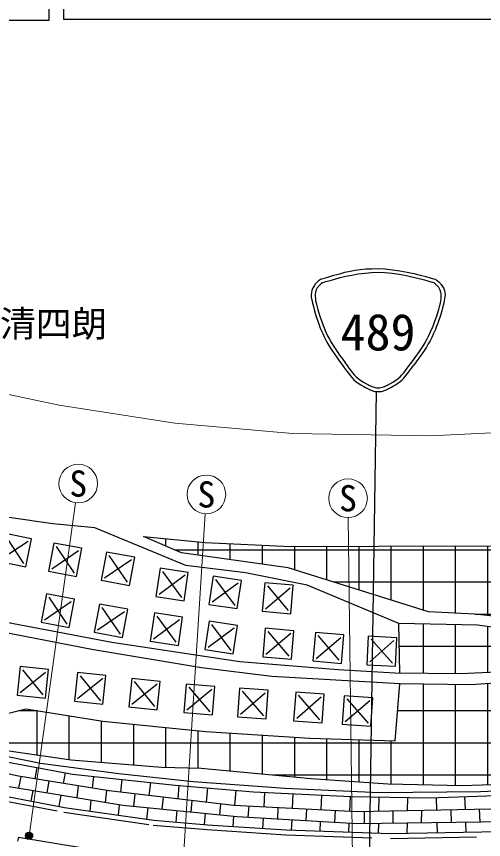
# Model space of a CAD drawing. Units: millimetres at full size, sheet at 1:1000; details may follow other scales. Extents: x 40000 to 680000, y 20000 to 380000.
# Drawn here: x 214559 to 247199, y 260982 to 318555 of the extents above; entities that cross this region are included whole.
import ezdxf
from ezdxf.enums import TextEntityAlignment as Align

# ---------------------------------------------------------------- set-up
doc = ezdxf.new("R2010")
doc.units = ezdxf.units.MM
doc.header["$LTSCALE"] = 1000
doc.linetypes.add('DASHED', pattern=[7.5, 6, -1.5])
for name, color, linetype, lineweight in [('M-BGD', 7, 'Continuous', 25), ('M-STR-HTXT', 7, 'Continuous', 13), ('M-STR-STRC', 7, 'Continuous', 25)]:
    doc.layers.add(name, color=color, linetype=linetype, lineweight=lineweight)
doc.layers.add('M-BMK-HTXT', color=7, linetype='Continuous')
doc.styles.add('ＭＳ ゴシック', font='')
doc.styles.get('ＭＳ ゴシック').set_extended_font_data('MS Gothic')
pattern_1 = [(90, (-0, 0), (-2250, 0), []), (180, (-0, 0), (-0, -2250), [])]

msp = doc.modelspace()

# ---------------------------------------------------------------- hatches: boundary and pattern name
at = {"layer": 'M-BGD'}
h = msp.add_hatch(dxfattribs=at)
h.set_pattern_fill('USER', color=256, style=0, pattern_type=2)
h.set_pattern_definition(pattern_1)
h.paths.add_polyline_path([(162873, 286297), (173161, 281024), (177246, 278984), (186406, 275274), (196142, 271632), (197162, 271703), (202452, 269970), (203145, 269291), (204442, 269630), (205324, 268850), (212712, 267367), (218383, 266566), (224700, 266044), (227462, 265969), (235156, 265250), (240505, 264885), (245713, 264753), (252666, 264992), (256932, 265459), (261471, 266301), (266259, 268211), (261640, 275257), (257668, 275126), (253302, 275272), (248621, 275722), (246784, 275981), (241281, 276094), (241350, 272645), (245593, 272592), (251133, 272846), (256736, 273783), (260412, 273964), (259407, 272631), (255360, 272791), (251281, 272158), (246345, 271796), (241341, 271877), (241027, 267891), (235067, 268073), (227781, 268534), (220583, 269274), (215207, 270132), (212752, 269510), (207696, 270551), (202666, 271920), (196198, 274085), (186466, 277622), (180363, 280255), (180423, 283983), (175578, 286396), (176061, 288331), (170072, 291369), (152248, 299954), (149095, 300492), (142160, 302322), (132272, 305442), (129659, 306266), (125556, 307903), (129354, 305369), (131953, 304839), (134804, 302243), (136415, 301335), (136208, 300506), (143712, 296061), (155003, 290387)])
h = msp.add_hatch(dxfattribs=at)
h.set_pattern_fill('USER', color=256, style=0, pattern_type=2)
h.set_pattern_definition(pattern_1)
h.paths.add_polyline_path([(239838, 281499), (233730, 281484), (227753, 281751), (223444, 282183), (226086, 281040), (233546, 279999), (243363, 276903), (246590, 276755), (251092, 276256), (257099, 275587), (258539, 275504), (260537, 276087), (260435, 276240), (261047, 276647), (253447, 281756), (249367, 281535)])
at = {"layer": 'M-STR-STRC'}
msp.add_hatch(color=256, dxfattribs=at).paths.add_polyline_path([(215658, 261369, -1), (215219, 261130, -0.41421), (215319, 261469, -0.41421)])

# ---------------------------------------------------------------- linework, layer by layer
at = {"layer": 'M-BGD'}
for p, q in [((213812, 282178), (215052, 280285)), ((213485, 280612), (215379, 281851)), ((217028, 279918), (218897, 281194)), ((217325, 281491), (218600, 279622)), ((220721, 279289), (222590, 280565)), ((221018, 280861), (222294, 278992)), ((224520, 278154), (226341, 279497)), ((224759, 279736), (226102, 277915)), ((228232, 277600), (230053, 278943)), ((228471, 279182), (229814, 277361)), ((232091, 278725), (233551, 276995)), ((231956, 277130), (233686, 278590)), ((216512, 276353), (218381, 277628)), ((216809, 277925), (218085, 276056)), ((220230, 275651), (222099, 276927)), ((220526, 277223), (221802, 275355)), ((224125, 275021), (225945, 276365)), ((224363, 276604), (225707, 274783)), ((227957, 274443), (229778, 275787)), ((228196, 276025), (229539, 274205)), ((241350, 272645), (241281, 276094)), ((231995, 273950), (233724, 275409)), ((232130, 275544), (233589, 273815)), ((235627, 275248), (237087, 273519)), ((235493, 273654), (237222, 275113)), ((239250, 273401), (240935, 274912)), ((239337, 274999), (240848, 273314)), ((214817, 271267), (216576, 272691)), ((214985, 272858), (216409, 271099)), ((219002, 272435), (220426, 270676)), ((218834, 270844), (220593, 272268)), ((222624, 270445), (224382, 271869)), ((222791, 272036), (224215, 270278)), ((226475, 270044), (228201, 271507)), ((226606, 271639), (228069, 269913)), ((230225, 269761), (231936, 271242)), ((230340, 271357), (231821, 269646)), ((234142, 269480), (235852, 270962)), ((234256, 271076), (235737, 269366)), ((237540, 269237), (239251, 270718)), ((237655, 270833), (239136, 269122)), ((215990, 266015), (215843, 265223)), ((217957, 265650), (217818, 264905)), ((214856, 265383), (214705, 264571)), ((216831, 265064), (216680, 264247)), ((219939, 265398), (219852, 264577)), ((221928, 265185), (221833, 264293)), ((223917, 264972), (223819, 264061)), ((215693, 264409), (215557, 263678)), ((218863, 264737), (218774, 263904)), ((220840, 264418), (220751, 263580)), ((225906, 264766), (225826, 263826)), ((227899, 264596), (227814, 263594)), ((229892, 264427), (229801, 263366)), ((231886, 264284), (231835, 263261)), ((217667, 264085), (217522, 263307)), ((219762, 263742), (219681, 262977)), ((222826, 264177), (222733, 263303)), ((224813, 263944), (224723, 263106)), ((226820, 263710), (226751, 262905)), ((233884, 264185), (233833, 263158)), ((235881, 264086), (235830, 263055)), ((237879, 263986), (237827, 262952)), ((239879, 263955), (239864, 262954)), ((241878, 263926), (241864, 262995)), ((243878, 263919), (243906, 263037)), ((245877, 263983), (245906, 263078)), ((221739, 263418), (221661, 262689)), ((223728, 263205), (223642, 262402)), ((228807, 263477), (228742, 262708)), ((230801, 263314), (230735, 262542)), ((232834, 263209), (232795, 262421)), ((225756, 263004), (225688, 262199)), ((227747, 262807), (227681, 262033)), ((229737, 262610), (229677, 261899)), ((234831, 263106), (234791, 262304)), ((236829, 263004), (236788, 262187)), ((238863, 262934), (238851, 262100)), ((240864, 262975), (240852, 262127)), ((242865, 263016), (242852, 262154)), ((244906, 263057), (244934, 262182)), ((246906, 263098), (246934, 262208)), ((231796, 262479), (231761, 261762)), ((233793, 262362), (233757, 261643)), ((235790, 262245), (235756, 261572)), ((237786, 262128), (237755, 261502)), ((239851, 262114), (239841, 261428)), ((241852, 262141), (241841, 261420)), ((243934, 262168), (243957, 261460)), ((245934, 262195), (245956, 261499)), ((214691, 261160), (214641, 260864)), ((214691, 261160), (219074, 260423))]:
    msp.add_line(p, q, dxfattribs=at)
for points in [[(189293, 335439), (194438, 325997), (196781, 325997), (196781, 323506), (198219, 323506), (198219, 325369), (198912, 325369), (201994, 318305), (216853, 318305), (216853, 320301), (217838, 320301), (217838, 318359), (258664, 318359), (258925, 319005), (259179, 319189), (260781, 319189), (268815, 304984)], [(125138, 306295), (132193, 301690), (142111, 295717), (151232, 291123), (164646, 284440), (176997, 278215), (186166, 274431), (193825, 271531), (202416, 269018), (210461, 267039), (218476, 265554), (225639, 264788), (231129, 264322), (237918, 263984), (243399, 263903), (248777, 264076), (253535, 264296), (258926, 264889), (261878, 265596), (264822, 267016), (266430, 267732)], [(125385, 306624), (132755, 301764), (142055, 296143), (147110, 293567), (156184, 289062), (167566, 283346), (177211, 278566), (182317, 276389), (189994, 273368), (194594, 271711), (197579, 270792), (203145, 269291), (207428, 268131), (216236, 266323), (221714, 265610), (226905, 265051), (233346, 264579), (239903, 264263), (246986, 264346), (254046, 264677), (259466, 265468), (261939, 266108), (266323, 268031)], [(142111, 295717), (153914, 289201), (170556, 280533), (182956, 274280), (193733, 269913), (202530, 267266), (211466, 265102), (221987, 263377), (229971, 262586), (238373, 262094), (248766, 262233), (253453, 262643), (262716, 263680), (270633, 265097), (275834, 266451)], [(169155, 292769), (178907, 288672), (188815, 285033), (194528, 282078), (203054, 278765), (207532, 277486), (212862, 276374), (221232, 274794), (230174, 273445), (237033, 272865), (240999, 272649), (245593, 272592), (251133, 272846)], [(251281, 272158), (246345, 271796), (241341, 271877), (232401, 272381), (227497, 272985), (219947, 274257), (208647, 276448), (202135, 278199), (197504, 279645), (189820, 282437), (181884, 285717), (176061, 288331), (170072, 291369)], [(261640, 275257), (257668, 275126), (253302, 275272), (248621, 275722), (246784, 275981), (241281, 276094), (234872, 278766), (230555, 279644), (226399, 280153), (220041, 282788), (217091, 283060), (214036, 283507), (210924, 284185), (206397, 285478), (199641, 287400), (196788, 289124), (194754, 290720), (194997, 291223)], [(176061, 288331), (175578, 286396), (180423, 283983), (180363, 280255), (186466, 277622), (196198, 274085), (202666, 271920), (207696, 270551), (212752, 269510), (215207, 270132), (220583, 269274), (227781, 268534), (235067, 268073), (241027, 267891), (241341, 271877)], [(162873, 286297), (173161, 281024), (177246, 278984), (186406, 275274), (196142, 271632), (197162, 271703), (202452, 269970), (203145, 269291), (204442, 269630), (205324, 268850), (212712, 267367), (218383, 266566), (224700, 266044), (227462, 265969), (235156, 265250), (240505, 264885), (245713, 264753), (252666, 264992), (256932, 265459), (261471, 266301), (266259, 268211)], [(223444, 282183), (227753, 281751), (233730, 281484), (239838, 281499), (249367, 281535), (253447, 281756), (261047, 276647)], [(260537, 276087), (258539, 275504), (257099, 275587), (251092, 276256), (246590, 276755), (243363, 276903), (233546, 279999), (226086, 281040), (223444, 282183)], [(271548, 266241), (264645, 264698), (260610, 264115), (251233, 263186), (238374, 262924), (229736, 263369), (221048, 264385), (214693, 265409), (206661, 267140), (198506, 269368), (191535, 271673), (185278, 274239), (178292, 277452), (176997, 278215)], [(191161, 270433), (199670, 267435), (205927, 265711), (211583, 264428), (217925, 263231), (224157, 262327), (227900, 262015), (233404, 261655), (240709, 261398), (248363, 261545), (254273, 261913), (262361, 262960), (269792, 264348), (275591, 265787)]]:
    msp.add_lwpolyline(points, dxfattribs=at)
for points in [[(213249, 280457), (215207, 280048), (215615, 282006), (213657, 282414)], [(216794, 279759), (218760, 279388), (219131, 281353), (217165, 281724)], [(220488, 279130), (222453, 278759), (222824, 280724), (220858, 281095)], [(224292, 277986), (226270, 277688), (226568, 279665), (224591, 279964)], [(228004, 277432), (229982, 277133), (230280, 279111), (228303, 279409)], [(231740, 276948), (233733, 276779), (233902, 278772), (231909, 278941)], [(216279, 276193), (218244, 275822), (218615, 277788), (216650, 278158)], [(219996, 275492), (221961, 275121), (222332, 277086), (220367, 277457)], [(223897, 274854), (225875, 274555), (226173, 276533), (224195, 276831)], [(227730, 274275), (229707, 273977), (230006, 275955), (228028, 276253)], [(231779, 273767), (233772, 273599), (233940, 275592), (231947, 275760)], [(235276, 273471), (237269, 273303), (237438, 275296), (235445, 275464)], [(239039, 273212), (241037, 273104), (241145, 275101), (239148, 275210)], [(214597, 271089), (216586, 270880), (216796, 272869), (214807, 273078)], [(218615, 270666), (220604, 270457), (220813, 272446), (218824, 272655)], [(222404, 270267), (224393, 270058), (224602, 272047), (222613, 272256)], [(226259, 269861), (228252, 269697), (228416, 271690), (226423, 271854)], [(230012, 269576), (232006, 269433), (232149, 271428), (230154, 271570)], [(233928, 269295), (235923, 269152), (236066, 271147), (234071, 271290)], [(237327, 269052), (239321, 268909), (239464, 270903), (237469, 271046)]]:
    msp.add_lwpolyline(points, close=True, dxfattribs=at)
at = {"layer": 'M-BGD', "linetype": 'DASHED'}
msp.add_lwpolyline([(191051, 270114), (199569, 267113), (205845, 265383), (211515, 264097), (217870, 262898), (224119, 261991), (227875, 261678), (233387, 261318), (240706, 261060), (248376, 261208), (254305, 261577), (262414, 262626), (269863, 264018), (275682, 265462)], dxfattribs=at)
at = {"layer": 'M-STR-HTXT'}
for p, q in [((215438, 261250), (218689, 284545)), ((226237, 259784), (227746, 283775)), ((238043, 258998), (237745, 283506))]:
    msp.add_line(p, q, dxfattribs=at)
msp.add_lwpolyline([(163650, 314729), (182628, 304482), (186088, 302642), (192699, 299435), (197918, 297140), (201306, 295891), (206665, 294087), (212887, 292350), (217547, 291374), (225632, 290105), (233856, 289389), (243459, 289211), (250640, 289578), (259667, 290647), (267402, 292277), (273289, 293800), (278281, 295463), (285371, 298113), (289895, 300074), (294324, 302228), (303417, 307165), (314335, 313097), (325857, 319347)], dxfattribs=at)
for centre in [(218875, 285882), (227830, 285122), (237729, 284856)]:
    msp.add_circle(centre, 1350, dxfattribs=at)
at = {"layer": 'M-STR-STRC'}
msp.add_line((239230, 258973), (239714, 292316), dxfattribs=at)
for points in [[(235833, 300168), (236315, 300318), (236749, 300450), (237146, 300564), (237517, 300662), (237874, 300743), (238228, 300808), (238589, 300857), (238970, 300892), (239380, 300911), (239833, 300916), (240325, 300896), (240836, 300843), (241353, 300766), (241859, 300671), (242340, 300567), (242780, 300461), (243164, 300361), (243478, 300273), (243706, 300206), (243833, 300168)], [(235930, 299929), (236177, 300005), (236470, 300094), (236805, 300189), (237176, 300286), (237576, 300382), (238001, 300470), (238445, 300547), (238902, 300608), (239367, 300648), (239833, 300662), (240312, 300644), (240811, 300593), (241314, 300519), (241807, 300428), (242276, 300327), (242705, 300223), (243080, 300125), (243386, 300040), (243609, 299974), (243735, 299936)], [(235833, 300168), (235765, 300124), (235705, 300082), (235649, 300039), (235598, 299995), (235551, 299949), (235506, 299901), (235463, 299850), (235420, 299795), (235377, 299734), (235333, 299668), (235251, 299522), (235197, 299379), (235166, 299236), (235155, 299094), (235162, 298950), (235182, 298803), (235213, 298653), (235250, 298498), (235291, 298336), (235333, 298168)], [(243833, 300168), (243900, 300124), (243961, 300082), (244017, 300039), (244067, 299995), (244115, 299949), (244160, 299901), (244203, 299850), (244245, 299795), (244288, 299734), (244333, 299668), (244414, 299522), (244469, 299379), (244500, 299236), (244510, 299094), (244504, 298950), (244483, 298803), (244453, 298653), (244415, 298498), (244374, 298336), (244333, 298168)], [(235926, 299933), (235906, 299915), (235880, 299892), (235849, 299863), (235813, 299829), (235775, 299792), (235736, 299751), (235695, 299707), (235656, 299661), (235618, 299613), (235583, 299564), (235511, 299429), (235466, 299281), (235443, 299125), (235438, 298968), (235448, 298813), (235468, 298665), (235494, 298530), (235523, 298412), (235549, 298316), (235570, 298247)], [(243737, 299936), (243757, 299918), (243783, 299895), (243815, 299866), (243850, 299832), (243889, 299794), (243929, 299752), (243970, 299708), (244010, 299661), (244048, 299613), (244083, 299564), (244155, 299428), (244200, 299280), (244223, 299125), (244227, 298967), (244218, 298812), (244198, 298664), (244171, 298528), (244143, 298410), (244116, 298314), (244095, 298245)], [(235570, 298247), (235621, 298054), (235667, 297884), (235711, 297732), (235754, 297593), (235796, 297463), (235841, 297337), (235888, 297210), (235940, 297076), (235997, 296932), (236061, 296773), (236186, 296479), (236306, 296218), (236427, 295981), (236550, 295761), (236680, 295548), (236820, 295334), (236973, 295110), (237143, 294869), (237334, 294600), (237547, 294296)], [(244096, 298247), (244045, 298054), (243999, 297884), (243955, 297732), (243912, 297593), (243869, 297463), (243825, 297337), (243778, 297210), (243726, 297076), (243669, 296932), (243604, 296773), (243480, 296479), (243359, 296218), (243239, 295981), (243116, 295761), (242985, 295548), (242846, 295334), (242692, 295110), (242522, 294869), (242332, 294600), (242118, 294296)], [(235333, 298168), (235384, 297972), (235432, 297798), (235476, 297644), (235520, 297503), (235563, 297370), (235608, 297242), (235656, 297112), (235709, 296976), (235767, 296830), (235833, 296668), (235958, 296371), (236080, 296107), (236202, 295869), (236327, 295646), (236458, 295431), (236599, 295215), (236754, 294989), (236925, 294745), (237117, 294474), (237333, 294168)], [(244333, 298168), (244281, 297972), (244234, 297798), (244189, 297644), (244146, 297503), (244103, 297370), (244057, 297242), (244009, 297112), (243957, 296976), (243898, 296830), (243833, 296668), (243707, 296371), (243585, 296107), (243464, 295869), (243339, 295646), (243208, 295431), (243067, 295215), (242912, 294989), (242740, 294745), (242549, 294474), (242333, 294168)], [(237510, 294345), (237661, 294141), (237797, 293955), (237924, 293784), (238046, 293627), (238168, 293482), (238297, 293347), (238436, 293222), (238591, 293104), (238767, 292992), (238970, 292884), (239063, 292838), (239149, 292792), (239230, 292749), (239310, 292709), (239388, 292672), (239467, 292640), (239549, 292614), (239637, 292594), (239730, 292581), (239833, 292577), (239935, 292581), (240029, 292594), (240116, 292614), (240199, 292640), (240278, 292672), (240356, 292709), (240435, 292749), (240517, 292792), (240603, 292838), (240696, 292884), (240899, 292992), (241075, 293104), (241230, 293222), (241369, 293347), (241497, 293482), (241620, 293627), (241742, 293784), (241868, 293955), (242005, 294141), (242156, 294345)], [(237333, 294168), (237488, 293959), (237629, 293769), (237759, 293594), (237885, 293433), (238011, 293285), (238143, 293147), (238286, 293018), (238445, 292897), (238626, 292780), (238833, 292668), (238940, 292613), (239039, 292560), (239134, 292509), (239226, 292462), (239316, 292420), (239408, 292383), (239504, 292353), (239605, 292331), (239714, 292316), (239833, 292311), (239952, 292316), (240060, 292331), (240162, 292353), (240257, 292383), (240349, 292420), (240440, 292462), (240532, 292509), (240626, 292560), (240726, 292613), (240833, 292668), (241040, 292780), (241221, 292897), (241380, 293018), (241523, 293147), (241655, 293285), (241781, 293433), (241907, 293594), (242037, 293769), (242177, 293959), (242333, 294168)]]:
    msp.add_lwpolyline(points, dxfattribs=at)
msp.add_circle((215438, 261250), 250, dxfattribs=at)

# ---------------------------------------------------------------- texts
at = {"layer": 'M-BMK-HTXT', "style": 'ＭＳ ゴシック'}
msp.add_text('清四朗', height=1833, dxfattribs=at).set_placement((217154, 297064), align=Align.MIDDLE_CENTER)
at = {"layer": 'M-STR-HTXT', "style": 'ＭＳ ゴシック'}
for p in [(218875, 285882), (227830, 285122), (237729, 284856)]:
    msp.add_text('S', height=1833, dxfattribs=at).set_placement(p, align=Align.MIDDLE_CENTER)
at = {"layer": 'M-STR-STRC', "style": 'ＭＳ ゴシック'}
msp.add_text('489', height=2566, dxfattribs=at).set_placement((237208, 294426), align=Align.BOTTOM_LEFT)

doc.saveas('drawing.dxf')
